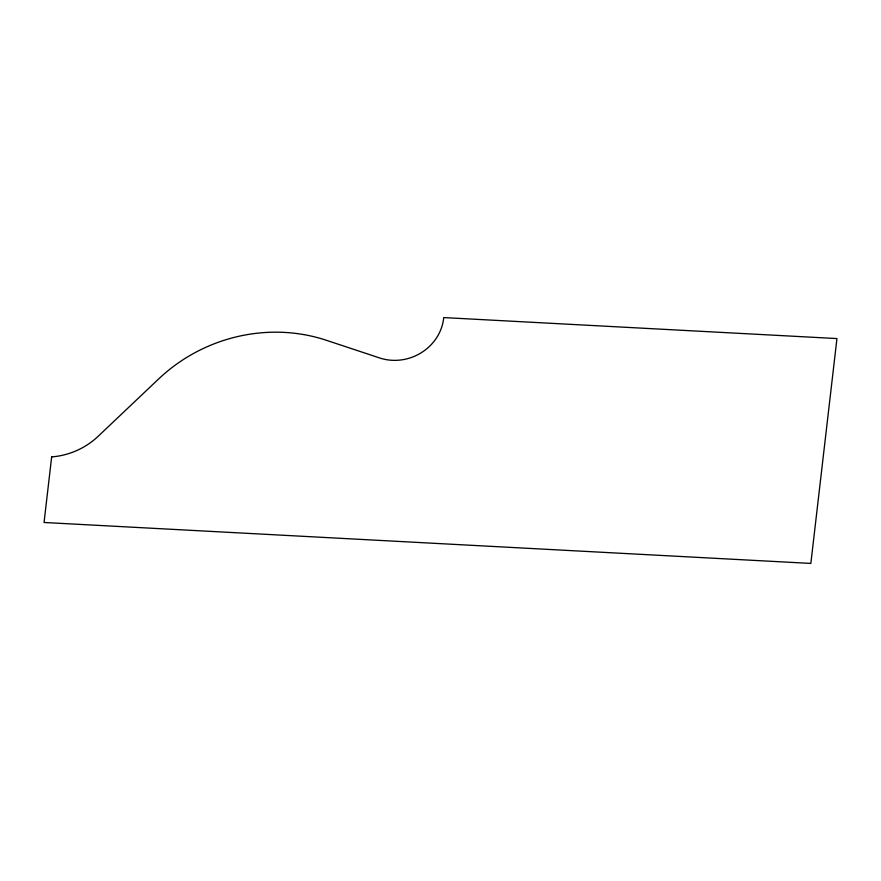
<?xml version="1.0" encoding="UTF-8"?>
<svg xmlns="http://www.w3.org/2000/svg" width="881" height="881" viewBox="0 0 881 881"><rect width="100%" height="100%" fill="white"/><g stroke="black" fill="none" stroke-linecap="round" stroke-linejoin="round"><path stroke-width="1.32" d="M51.66 456.898L44.05 522.488L810.85 563.422L836.95 338.568L443.716 317.578A47.211 43.764 -22.9 0 1 379.678 357.972L325.012 339.835A159.483 147.865 -22.9 0 0 158.712 378.885L98.187 436.271A71.196 66.02 -22.9 0 1 51.66 456.898"/></g></svg>
